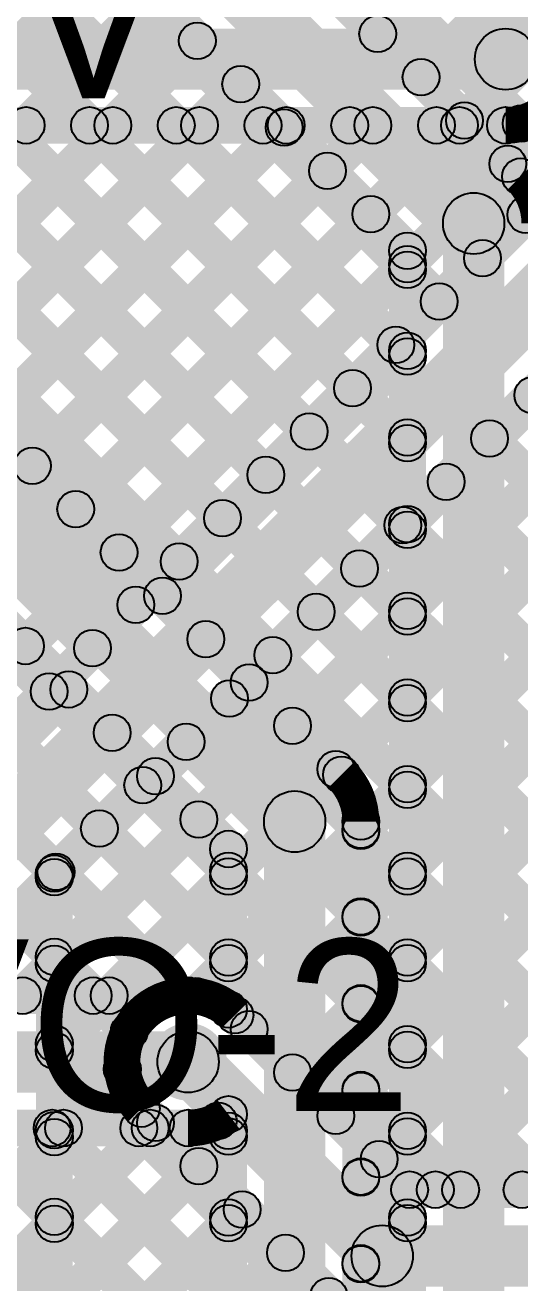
# Model space of a CAD drawing. Header units: millimetres. Extents: x 0 to 212, y 0 to 213.
# Drawn here: x 0.365 to 0.567, y 1.778 to 2.291 of the extents above; entities that cross this region are included whole.
import ezdxf

# ---------------------------------------------------------------- set-up
doc = ezdxf.new("R2010")
doc.units = ezdxf.units.MM
doc.header["$MEASUREMENT"] = 0
for name, color, linetype in [('BottomLayer', 5, 'Continuous'), ('BottomSolder', 6, 'Continuous'), ('TopLayer', 1, 'Continuous'), ('TopOverlay', 2, 'Continuous'), ('TopSolder', 216, 'Continuous'), ('ViaHoleLayer', 16, 'Continuous')]:
    doc.layers.add(name, color=color, linetype=linetype)

msp = doc.modelspace()

# ---------------------------------------------------------------- hatches: boundary and pattern name
at = {"layer": 'BottomLayer'}
for points in [[(0.56984, 2.26816), (0.55216, 2.28584), (0.62116, 2.35484), (0.63884, 2.33716)], [(0.04065, 1.70244), (0.03004, 1.71305), (0.6413, 2.3243), (0.65191, 2.3137)], [(0.33621, 1.96979), (0.3256, 1.9804), (0.6516, 2.3064), (0.66221, 2.29579)], [(0.3823, 1.93803), (0.3717, 1.94863), (0.72394, 2.30088), (0.73455, 2.29027)], [(-0.00533, 2.2645), (-0.00533, 2.2895), (0.561, 2.2895), (0.561, 2.2645)], [(0.35884, 1.94716), (0.34116, 1.96484), (0.66716, 2.29084), (0.68484, 2.27316)], [(0.3823, 1.90267), (0.3717, 1.91328), (0.74162, 2.2832), (0.75222, 2.27259)], [(0.3823, 1.93951), (0.3717, 1.95012), (0.68979, 2.26821), (0.7004, 2.2576)], [(0.3823, 1.86731), (0.3717, 1.87792), (0.7593, 2.26552), (0.7699, 2.25491)], [(0.04854, 2.2425), (0.04854, 2.2575), (0.561, 2.2575), (0.561, 2.2425)], [(0.04265, 1.91657), (0.03204, 1.92717), (0.36017, 2.2553), (0.37078, 2.2447)], [(0.05005, 1.78255), (0.03944, 1.79316), (0.50159, 2.2553), (0.5122, 2.2447)], [(0.05215, 1.74929), (0.04154, 1.7599), (0.53695, 2.2553), (0.54755, 2.2447)], [(0.05384, 1.8217), (0.04323, 1.8323), (0.46624, 2.2553), (0.47684, 2.2447)], [(0.05384, 1.85705), (0.04323, 1.86766), (0.43088, 2.2553), (0.44149, 2.2447)], [(0.05384, 1.89241), (0.04323, 1.90301), (0.39553, 2.2553), (0.40613, 2.2447)], [(0.13859, 2.2447), (0.1492, 2.2553), (0.38016, 2.02434), (0.36955, 2.01373)], [(0.17394, 2.2447), (0.18455, 2.2553), (0.39784, 2.04202), (0.38723, 2.03141)], [(0.2093, 2.2447), (0.21991, 2.2553), (0.41551, 2.0597), (0.40491, 2.04909)], [(0.24466, 2.2447), (0.25526, 2.2553), (0.43319, 2.07737), (0.42258, 2.06677)], [(0.28001, 2.2447), (0.29062, 2.2553), (0.45087, 2.09505), (0.44026, 2.08445)], [(0.28001, 2.2447), (0.29062, 2.2553), (0.45087, 2.09505), (0.44026, 2.08445)], [(0.31537, 2.2447), (0.32598, 2.2553), (0.46855, 2.11273), (0.45794, 2.10212)], [(0.35072, 2.2447), (0.36133, 2.2553), (0.48622, 2.13041), (0.47562, 2.1198)], [(0.38608, 2.2447), (0.39669, 2.2553), (0.5039, 2.14809), (0.4933, 2.13748)], [(0.42143, 2.2447), (0.43204, 2.2553), (0.52158, 2.16576), (0.51097, 2.15516)], [(0.45679, 2.2447), (0.4674, 2.2553), (0.53926, 2.18344), (0.52865, 2.17284)], [(0.49215, 2.2447), (0.50275, 2.2553), (0.55694, 2.20112), (0.54633, 2.19051)], [(0.5275, 2.2447), (0.53811, 2.2553), (0.57461, 2.2188), (0.56401, 2.20819)], [(0.56209, 2.24546), (0.57269, 2.25607), (0.59229, 2.23647), (0.58168, 2.22587)], [(0.43987, 1.88953), (0.42927, 1.90014), (0.77697, 2.24784), (0.78758, 2.23724)], [(0.46172, 1.87602), (0.45112, 1.88663), (0.79465, 2.23017), (0.80526, 2.21956)], [(0.4794, 1.85834), (0.46879, 1.86895), (0.81233, 2.21249), (0.82294, 2.20188)], [(0.49708, 1.84067), (0.48647, 1.85127), (0.83001, 2.19481), (0.84061, 2.1842)], [(0.51475, 1.82299), (0.50415, 1.8336), (0.84768, 2.17713), (0.85829, 2.16653)], [(0.53767, 1.81055), (0.52707, 1.82116), (0.86536, 2.15945), (0.87597, 2.14885)], [(0.57303, 1.81055), (0.56242, 1.82116), (0.88304, 2.14178), (0.89365, 2.13117)], [(0.54916, 2.11697), (0.55976, 2.12758), (0.86619, 1.82116), (0.85558, 1.81055)], [(0.53148, 2.0993), (0.54209, 2.1099), (0.83083, 1.82116), (0.82022, 1.81055)], [(0.5138, 2.08162), (0.52441, 2.09222), (0.79548, 1.82116), (0.78487, 1.81055)], [(0.49612, 2.06394), (0.50673, 2.07455), (0.76012, 1.82116), (0.74951, 1.81055)], [(0.47845, 2.04626), (0.48905, 2.05687), (0.72477, 1.82116), (0.71416, 1.81055)], [(0.47845, 2.04626), (0.48905, 2.05687), (0.72476, 1.82116), (0.71416, 1.81055)], [(0.46077, 2.02858), (0.47137, 2.03919), (0.68941, 1.82116), (0.6788, 1.81055)], [(0.44309, 2.01091), (0.4537, 2.02151), (0.65405, 1.82116), (0.64345, 1.81055)], [(0.42541, 1.99323), (0.43602, 2.00384), (0.6187, 1.82116), (0.60809, 1.81055)], [(0.40773, 1.97555), (0.41834, 1.98616), (0.58334, 1.82116), (0.57273, 1.81055)], [(0.39006, 1.95787), (0.40066, 1.96848), (0.54799, 1.82116), (0.53738, 1.81055)], [(0.37238, 1.9402), (0.38299, 1.9508), (0.43367, 1.90011), (0.42307, 1.88951)], [(0.3845, 0.956), (0.3695, 0.956), (0.3695, 1.94482), (0.3845, 1.94482)], [(0.3717, 1.90552), (0.3823, 1.91613), (0.41283, 1.8856), (0.40222, 1.875)], [(0.44535, 1.88179), (0.45596, 1.8924), (0.52719, 1.82116), (0.51659, 1.81055)], [(0.3717, 1.87017), (0.3823, 1.88077), (0.87795, 1.38513), (0.86734, 1.37452)], [(0.42272, 1.85916), (0.4404, 1.87684), (0.51954, 1.79769), (0.50187, 1.78002)], [(0.3823, 1.83196), (0.3717, 1.84257), (0.39943, 1.87029), (0.41003, 1.85969)], [(0.40717, 1.8436), (0.41777, 1.85421), (0.49692, 1.77507), (0.48631, 1.76446)], [(0.3823, 1.7966), (0.3717, 1.80721), (0.41293, 1.84845), (0.42354, 1.83784)], [(0.3717, 1.83481), (0.3823, 1.84542), (0.86027, 1.36745), (0.84966, 1.35685)], [(0.3823, 1.76125), (0.3717, 1.77186), (0.43061, 1.83077), (0.44122, 1.82016)], [(0.52189, 1.80835), (0.52189, 1.82335), (1.21338, 1.82335), (1.21338, 1.80835)], [(0.3823, 1.72589), (0.3717, 1.7365), (0.44829, 1.81309), (0.45889, 1.80248)], [(0.3717, 1.79946), (0.3823, 1.81006), (0.84259, 1.34978), (0.83199, 1.33917)], [(0.51071, 1.77635), (0.51071, 1.80135), (1.26, 1.80135), (1.26, 1.77635)], [(0.3823, 1.69054), (0.3717, 1.70114), (0.46596, 1.79541), (0.47657, 1.78481)]]:
    msp.add_hatch(color=5, dxfattribs=at).paths.add_polyline_path(points)
h = msp.add_hatch(color=5, dxfattribs=at)
edge = h.paths.add_edge_path()
edge.add_arc((0.561, 2.277), 0.0125, 0, 360)
h = msp.add_hatch(color=5, dxfattribs=at)
edge = h.paths.add_edge_path()
edge.add_arc((0.561, 2.277), 0.0125, 0, 360)
h = msp.add_hatch(color=5, dxfattribs=at)
edge = h.paths.add_edge_path()
edge.add_arc((0.36547, 2.25), 0.0075, 0, 360)
h = msp.add_hatch(color=5, dxfattribs=at)
edge = h.paths.add_edge_path()
edge.add_arc((0.39138, 2.25), 0.0075, 0, 360)
h = msp.add_hatch(color=5, dxfattribs=at)
edge = h.paths.add_edge_path()
edge.add_arc((0.40083, 2.25), 0.0075, 0, 360)
h = msp.add_hatch(color=5, dxfattribs=at)
edge = h.paths.add_edge_path()
edge.add_arc((0.42674, 2.25), 0.0075, 0, 360)
h = msp.add_hatch(color=5, dxfattribs=at)
edge = h.paths.add_edge_path()
edge.add_arc((0.43618, 2.25), 0.0075, 0, 360)
h = msp.add_hatch(color=5, dxfattribs=at)
edge = h.paths.add_edge_path()
edge.add_arc((0.46209, 2.25), 0.0075, 0, 360)
h = msp.add_hatch(color=5, dxfattribs=at)
edge = h.paths.add_edge_path()
edge.add_arc((0.47154, 2.25), 0.0075, 0, 360)
h = msp.add_hatch(color=5, dxfattribs=at)
edge = h.paths.add_edge_path()
edge.add_arc((0.49745, 2.25), 0.0075, 0, 360)
h = msp.add_hatch(color=5, dxfattribs=at)
edge = h.paths.add_edge_path()
edge.add_arc((0.50689, 2.25), 0.0075, 0, 360)
h = msp.add_hatch(color=5, dxfattribs=at)
edge = h.paths.add_edge_path()
edge.add_arc((0.5328, 2.25), 0.0075, 0, 360)
h = msp.add_hatch(color=5, dxfattribs=at)
edge = h.paths.add_edge_path()
edge.add_arc((0.54225, 2.25), 0.0075, 0, 360)
h = msp.add_hatch(color=5, dxfattribs=at)
edge = h.paths.add_edge_path()
edge.add_arc((0.561, 2.25), 0.0075, 0, 360)
h = msp.add_hatch(color=5, dxfattribs=at)
edge = h.paths.add_edge_path()
edge.add_arc((0.561, 2.25), 0.0075, 0, 360)
h = msp.add_hatch(color=5, dxfattribs=at)
edge = h.paths.add_edge_path()
edge.add_arc((0.561, 2.25), 0.0075, 0, 360)
h = msp.add_hatch(color=5, dxfattribs=at)
edge = h.paths.add_edge_path()
edge.add_arc((0.56739, 2.25077), 0.0075, 0, 360)
h = msp.add_hatch(color=5, dxfattribs=at)
edge = h.paths.add_edge_path()
edge.add_arc((0.56931, 2.21349), 0.0075, 0, 360)
h = msp.add_hatch(color=5, dxfattribs=at)
edge = h.paths.add_edge_path()
edge.add_arc((0.55163, 2.19582), 0.0075, 0, 360)
h = msp.add_hatch(color=5, dxfattribs=at)
edge = h.paths.add_edge_path()
edge.add_arc((0.53395, 2.17814), 0.0075, 0, 360)
h = msp.add_hatch(color=5, dxfattribs=at)
edge = h.paths.add_edge_path()
edge.add_arc((0.51628, 2.16046), 0.0075, 0, 360)
h = msp.add_hatch(color=5, dxfattribs=at)
edge = h.paths.add_edge_path()
edge.add_arc((0.4986, 2.14278), 0.0075, 0, 360)
h = msp.add_hatch(color=5, dxfattribs=at)
edge = h.paths.add_edge_path()
edge.add_arc((0.57214, 2.13995), 0.0075, 0, 360)
h = msp.add_hatch(color=5, dxfattribs=at)
edge = h.paths.add_edge_path()
edge.add_arc((0.48092, 2.12511), 0.0075, 0, 360)
h = msp.add_hatch(color=5, dxfattribs=at)
edge = h.paths.add_edge_path()
edge.add_arc((0.55446, 2.12228), 0.0075, 0, 360)
h = msp.add_hatch(color=5, dxfattribs=at)
edge = h.paths.add_edge_path()
edge.add_arc((0.46324, 2.10743), 0.0075, 0, 360)
h = msp.add_hatch(color=5, dxfattribs=at)
edge = h.paths.add_edge_path()
edge.add_arc((0.53678, 2.1046), 0.0075, 0, 360)
h = msp.add_hatch(color=5, dxfattribs=at)
edge = h.paths.add_edge_path()
edge.add_arc((0.44557, 2.08975), 0.0075, 0, 360)
h = msp.add_hatch(color=5, dxfattribs=at)
edge = h.paths.add_edge_path()
edge.add_arc((0.44556, 2.08975), 0.0075, 0, 360)
h = msp.add_hatch(color=5, dxfattribs=at)
edge = h.paths.add_edge_path()
edge.add_arc((0.51911, 2.08692), 0.0075, 0, 360)
h = msp.add_hatch(color=5, dxfattribs=at)
edge = h.paths.add_edge_path()
edge.add_arc((0.42789, 2.07207), 0.0075, 0, 360)
h = msp.add_hatch(color=5, dxfattribs=at)
edge = h.paths.add_edge_path()
edge.add_arc((0.50143, 2.06924), 0.0075, 0, 360)
h = msp.add_hatch(color=5, dxfattribs=at)
edge = h.paths.add_edge_path()
edge.add_arc((0.41021, 2.05439), 0.0075, 0, 360)
h = msp.add_hatch(color=5, dxfattribs=at)
edge = h.paths.add_edge_path()
edge.add_arc((0.48375, 2.05157), 0.0075, 0, 360)
h = msp.add_hatch(color=5, dxfattribs=at)
edge = h.paths.add_edge_path()
edge.add_arc((0.48375, 2.05157), 0.0075, 0, 360)
h = msp.add_hatch(color=5, dxfattribs=at)
edge = h.paths.add_edge_path()
edge.add_arc((0.39253, 2.03672), 0.0075, 0, 360)
h = msp.add_hatch(color=5, dxfattribs=at)
edge = h.paths.add_edge_path()
edge.add_arc((0.46607, 2.03389), 0.0075, 0, 360)
h = msp.add_hatch(color=5, dxfattribs=at)
edge = h.paths.add_edge_path()
edge.add_arc((0.37485, 2.01904), 0.0075, 0, 360)
h = msp.add_hatch(color=5, dxfattribs=at)
edge = h.paths.add_edge_path()
edge.add_arc((0.44839, 2.01621), 0.0075, 0, 360)
h = msp.add_hatch(color=5, dxfattribs=at)
edge = h.paths.add_edge_path()
edge.add_arc((0.43072, 1.99853), 0.0075, 0, 360)
h = msp.add_hatch(color=5, dxfattribs=at)
edge = h.paths.add_edge_path()
edge.add_arc((0.41304, 1.98085), 0.0075, 0, 360)
h = msp.add_hatch(color=5, dxfattribs=at)
edge = h.paths.add_edge_path()
edge.add_arc((0.39536, 1.96318), 0.0075, 0, 360)
h = msp.add_hatch(color=5, dxfattribs=at)
edge = h.paths.add_edge_path()
edge.add_arc((0.377, 1.94482), 0.0075, 0, 360)
h = msp.add_hatch(color=5, dxfattribs=at)
edge = h.paths.add_edge_path()
edge.add_arc((0.377, 1.94482), 0.0075, 0, 360)
h = msp.add_hatch(color=5, dxfattribs=at)
edge = h.paths.add_edge_path()
edge.add_arc((0.377, 1.94333), 0.0075, 0, 360)
h = msp.add_hatch(color=5, dxfattribs=at)
edge = h.paths.add_edge_path()
edge.add_arc((0.37768, 1.9455), 0.0075, 0, 360)
h = msp.add_hatch(color=5, dxfattribs=at)
edge = h.paths.add_edge_path()
edge.add_arc((0.377, 1.91083), 0.0075, 0, 360)
h = msp.add_hatch(color=5, dxfattribs=at)
edge = h.paths.add_edge_path()
edge.add_arc((0.377, 1.90797), 0.0075, 0, 360)
h = msp.add_hatch(color=5, dxfattribs=at)
edge = h.paths.add_edge_path()
edge.add_arc((0.42837, 1.89481), 0.0075, 0, 360)
h = msp.add_hatch(color=5, dxfattribs=at)
edge = h.paths.add_edge_path()
edge.add_arc((0.43457, 1.89483), 0.0075, 0, 360)
h = msp.add_hatch(color=5, dxfattribs=at)
edge = h.paths.add_edge_path()
edge.add_arc((0.45065, 1.88709), 0.0075, 0, 360)
h = msp.add_hatch(color=5, dxfattribs=at)
edge = h.paths.add_edge_path()
edge.add_arc((0.45065, 1.88709), 0.0075, 0, 360)
h = msp.add_hatch(color=5, dxfattribs=at)
edge = h.paths.add_edge_path()
edge.add_arc((0.45642, 1.88133), 0.0075, 0, 360)
h = msp.add_hatch(color=5, dxfattribs=at)
edge = h.paths.add_edge_path()
edge.add_arc((0.377, 1.87547), 0.0075, 0, 360)
h = msp.add_hatch(color=5, dxfattribs=at)
edge = h.paths.add_edge_path()
edge.add_arc((0.40753, 1.8803), 0.0075, 0, 360)
h = msp.add_hatch(color=5, dxfattribs=at)
edge = h.paths.add_edge_path()
edge.add_arc((0.377, 1.87262), 0.0075, 0, 360)
h = msp.add_hatch(color=5, dxfattribs=at)
edge = h.paths.add_edge_path()
edge.add_arc((0.43156, 1.868), 0.0125, 0, 360)
h = msp.add_hatch(color=5, dxfattribs=at)
edge = h.paths.add_edge_path()
edge.add_arc((0.43156, 1.868), 0.01181, 0, 360)
h = msp.add_hatch(color=5, dxfattribs=at)
edge = h.paths.add_edge_path()
edge.add_arc((0.40473, 1.86499), 0.0075, 0, 360)
h = msp.add_hatch(color=5, dxfattribs=at)
edge = h.paths.add_edge_path()
edge.add_arc((0.4741, 1.86365), 0.0075, 0, 360)
h = msp.add_hatch(color=5, dxfattribs=at)
edge = h.paths.add_edge_path()
edge.add_arc((0.41247, 1.84891), 0.0075, 0, 360)
h = msp.add_hatch(color=5, dxfattribs=at)
edge = h.paths.add_edge_path()
edge.add_arc((0.41247, 1.84891), 0.0075, 0, 360)
h = msp.add_hatch(color=5, dxfattribs=at)
edge = h.paths.add_edge_path()
edge.add_arc((0.49177, 1.84597), 0.0075, 0, 360)
h = msp.add_hatch(color=5, dxfattribs=at)
edge = h.paths.add_edge_path()
edge.add_arc((0.377, 1.84012), 0.0075, 0, 360)
h = msp.add_hatch(color=5, dxfattribs=at)
edge = h.paths.add_edge_path()
edge.add_arc((0.41823, 1.84314), 0.0075, 0, 360)
h = msp.add_hatch(color=5, dxfattribs=at)
edge = h.paths.add_edge_path()
edge.add_arc((0.377, 1.83726), 0.0075, 0, 360)
h = msp.add_hatch(color=5, dxfattribs=at)
edge = h.paths.add_edge_path()
edge.add_arc((0.43591, 1.82546), 0.0075, 0, 360)
h = msp.add_hatch(color=5, dxfattribs=at)
edge = h.paths.add_edge_path()
edge.add_arc((0.50945, 1.82829), 0.0075, 0, 360)
h = msp.add_hatch(color=5, dxfattribs=at)
edge = h.paths.add_edge_path()
edge.add_arc((0.52189, 1.81585), 0.0075, 0, 360)
h = msp.add_hatch(color=5, dxfattribs=at)
edge = h.paths.add_edge_path()
edge.add_arc((0.52189, 1.81585), 0.0075, 0, 360)
h = msp.add_hatch(color=5, dxfattribs=at)
edge = h.paths.add_edge_path()
edge.add_arc((0.53237, 1.81585), 0.0075, 0, 360)
h = msp.add_hatch(color=5, dxfattribs=at)
edge = h.paths.add_edge_path()
edge.add_arc((0.54268, 1.81585), 0.0075, 0, 360)
h = msp.add_hatch(color=5, dxfattribs=at)
edge = h.paths.add_edge_path()
edge.add_arc((0.56772, 1.81585), 0.0075, 0, 360)
h = msp.add_hatch(color=5, dxfattribs=at)
edge = h.paths.add_edge_path()
edge.add_arc((0.377, 1.80476), 0.0075, 0, 360)
h = msp.add_hatch(color=5, dxfattribs=at)
edge = h.paths.add_edge_path()
edge.add_arc((0.45359, 1.80779), 0.0075, 0, 360)
h = msp.add_hatch(color=5, dxfattribs=at)
edge = h.paths.add_edge_path()
edge.add_arc((0.377, 1.80191), 0.0075, 0, 360)
h = msp.add_hatch(color=5, dxfattribs=at)
edge = h.paths.add_edge_path()
edge.add_arc((0.51071, 1.78885), 0.0125, 0, 360)
h = msp.add_hatch(color=5, dxfattribs=at)
edge = h.paths.add_edge_path()
edge.add_arc((0.51071, 1.78885), 0.0125, 0, 360)
h = msp.add_hatch(color=5, dxfattribs=at)
edge = h.paths.add_edge_path()
edge.add_arc((0.47127, 1.79011), 0.0075, 0, 360)
h = msp.add_hatch(color=5, dxfattribs=at)
edge = h.paths.add_edge_path()
edge.add_arc((0.48895, 1.77243), 0.0075, 0, 360)
at = {"layer": 'BottomSolder'}
h = msp.add_hatch(color=6, dxfattribs=at)
edge = h.paths.add_edge_path()
edge.add_arc((0.43156, 1.868), 0.01581, 0, 360)
at = {"layer": 'TopLayer'}
for points in [[(-0.0193, 2.86221), (-0.0087, 2.87282), (1.22797, 1.63615), (1.21737, 1.62554)], [(-0.0193, 2.82686), (-0.0087, 2.83746), (1.21425, 1.61451), (1.20365, 1.6039)], [(0.51416, 2.28202), (0.50356, 2.29263), (0.89937, 2.68844), (0.90998, 2.67784)], [(0.18879, 2.59679), (0.1994, 2.6074), (0.5724, 2.2344), (0.56179, 2.22379)], [(0.16616, 2.57416), (0.18384, 2.59184), (0.55684, 2.21884), (0.53916, 2.20116)], [(0.5672, 2.22899), (0.55659, 2.23959), (0.91134, 2.59434), (0.92195, 2.58374)], [(0.04472, 2.5507), (0.05533, 2.5613), (0.5263, 2.09033), (0.5157, 2.07972)], [(0.08008, 2.5507), (0.09069, 2.5613), (0.5263, 2.12569), (0.5157, 2.11508)], [(0.11543, 2.5507), (0.12604, 2.5613), (0.5263, 2.16104), (0.5157, 2.15043)], [(0.15079, 2.5507), (0.1614, 2.5613), (0.5263, 2.1964), (0.5157, 2.18579)], [(0.15851, 2.5507), (0.16912, 2.5613), (0.5263, 2.20412), (0.5157, 2.19351)], [(0.04223, 2.51783), (0.05284, 2.52844), (0.5263, 2.05498), (0.5157, 2.04437)], [(0.04223, 2.48247), (0.05284, 2.49308), (0.5263, 2.01962), (0.5157, 2.00901)], [(0.04223, 2.48248), (0.05284, 2.49308), (0.5263, 2.01962), (0.5157, 2.00901)], [(0.04223, 2.44712), (0.05284, 2.45772), (0.5263, 1.98426), (0.5157, 1.97366)], [(0.53184, 2.26434), (0.52124, 2.27495), (0.5977, 2.35141), (0.6083, 2.3408)], [(0.28464, 2.19392), (0.27404, 2.20452), (0.39466, 2.32515), (0.40527, 2.31455)], [(0.54952, 2.24666), (0.53891, 2.25727), (0.61018, 2.32854), (0.62079, 2.31793)], [(0.30263, 2.17655), (0.29203, 2.18716), (0.41234, 2.30747), (0.42295, 2.29687)], [(0.32031, 2.15887), (0.3097, 2.16948), (0.43002, 2.2898), (0.44063, 2.27919)], [(0.33799, 2.1412), (0.32738, 2.1518), (0.4477, 2.27212), (0.4583, 2.26151)], [(0.35567, 2.12352), (0.34506, 2.13413), (0.46537, 2.25444), (0.47598, 2.24383)], [(0.37334, 2.10584), (0.36274, 2.11645), (0.48305, 2.23676), (0.49366, 2.22616)], [(0.39102, 2.08816), (0.38041, 2.09877), (0.50073, 2.21909), (0.51134, 2.20848)], [(0.5605, 1.578), (0.5355, 1.578), (0.5355, 2.21), (0.5605, 2.21)], [(0.27779, 2.19079), (0.2884, 2.2014), (0.4994, 1.9904), (0.48879, 1.97979)], [(0.4087, 2.07049), (0.39809, 2.08109), (0.5157, 2.1987), (0.5263, 2.18809)], [(0.5285, 1.578), (0.5135, 1.578), (0.5135, 2.19882), (0.5285, 2.19882)], [(0.25516, 2.16816), (0.27284, 2.18584), (0.48384, 1.97484), (0.46616, 1.95716)], [(0.42638, 2.05281), (0.41577, 2.06341), (0.5157, 2.16334), (0.5263, 2.15274)], [(0.13252, 2.1447), (0.14313, 2.1553), (0.39813, 1.9003), (0.38752, 1.8897)], [(0.16788, 2.1447), (0.17849, 2.1553), (0.43349, 1.9003), (0.42288, 1.8897)], [(0.20323, 2.1447), (0.21384, 2.1553), (0.4533, 1.91584), (0.4427, 1.90523)], [(0.23859, 2.1447), (0.2492, 2.1553), (0.4533, 1.9512), (0.4427, 1.94059)], [(0.24751, 2.1447), (0.25812, 2.1553), (0.4533, 1.96012), (0.4427, 1.94951)], [(0.44405, 2.03513), (0.43345, 2.04574), (0.5157, 2.12799), (0.5263, 2.11738)], [(0.46173, 2.01745), (0.45112, 2.02806), (0.5157, 2.09263), (0.5263, 2.08203)], [(0.47941, 1.99978), (0.4688, 2.01038), (0.5157, 2.05728), (0.5263, 2.04667)], [(0.22791, 1.8897), (0.2173, 1.9003), (0.35991, 2.04291), (0.37051, 2.0323)], [(0.26326, 1.8897), (0.25266, 1.9003), (0.37759, 2.02523), (0.38819, 2.01462)], [(0.49709, 1.9821), (0.48648, 1.9927), (0.5157, 2.02192), (0.5263, 2.01131)], [(0.29862, 1.8897), (0.28801, 1.9003), (0.39526, 2.00755), (0.40587, 1.99695)], [(0.33397, 1.8897), (0.32337, 1.9003), (0.41294, 1.98988), (0.42355, 1.97927)], [(0.5073, 1.95696), (0.4967, 1.96757), (0.5157, 1.98657), (0.5263, 1.97596)], [(0.36933, 1.8897), (0.35872, 1.9003), (0.43062, 1.9722), (0.44122, 1.96159)], [(0.4875, 0.61096), (0.4625, 0.61096), (0.4625, 1.966), (0.4875, 1.966)], [(0.5095, 0.61096), (0.4945, 0.61096), (0.4945, 1.966), (0.5095, 1.966)], [(0.4967, 1.9573), (0.5073, 1.96791), (0.5263, 1.94891), (0.5157, 1.9383)], [(0.4555, 1.88942), (0.4405, 1.88942), (0.4405, 1.95482), (0.4555, 1.95482)], [(0.5073, 1.9216), (0.4967, 1.93221), (0.5157, 1.95121), (0.5263, 1.9406)], [(0.40469, 1.8897), (0.39408, 1.9003), (0.4427, 1.94892), (0.4533, 1.93831)], [(0.4967, 1.92194), (0.5073, 1.93255), (0.5263, 1.91355), (0.5157, 1.90294)], [(0.43987, 1.88953), (0.42927, 1.90014), (0.4427, 1.91357), (0.4533, 1.90296)], [(0.5073, 1.88625), (0.4967, 1.89686), (0.5157, 1.91586), (0.5263, 1.90525)], [(0.04854, 1.8875), (0.04854, 1.9025), (0.43156, 1.9025), (0.43156, 1.8875)], [(0.4967, 1.88659), (0.5073, 1.8972), (0.5263, 1.8782), (0.5157, 1.86759)], [(-0.00533, 1.8555), (-0.00533, 1.8805), (0.43156, 1.8805), (0.43156, 1.8555)], [(0.5073, 1.85089), (0.4967, 1.8615), (0.5157, 1.8805), (0.5263, 1.86989)], [(0.4967, 1.85123), (0.5073, 1.86184), (0.5263, 1.84284), (0.5157, 1.83223)], [(0.04854, 1.8335), (0.04854, 1.8485), (0.43156, 1.8485), (0.43156, 1.8335)], [(0.43856, 1.83866), (0.44917, 1.84927), (0.4533, 1.84513), (0.4427, 1.83452)], [(-0.0087, 1.44096), (-0.0193, 1.45157), (0.37543, 1.8463), (0.38604, 1.8357)], [(-0.0087, 1.4056), (-0.0193, 1.41621), (0.41079, 1.8463), (0.4214, 1.8357)], [(-0.0087, 1.37025), (-0.0193, 1.38086), (0.4427, 1.84286), (0.4533, 1.83225)], [(0.3001, 1.8357), (0.31071, 1.8463), (0.4533, 1.70371), (0.4427, 1.6931)], [(0.33546, 1.8357), (0.34606, 1.8463), (0.4533, 1.73906), (0.4427, 1.72846)], [(0.37081, 1.8357), (0.38142, 1.8463), (0.4533, 1.77442), (0.4427, 1.76381)], [(0.40617, 1.8357), (0.41677, 1.8463), (0.4533, 1.80977), (0.4427, 1.79917)], [(0.4555, 0.61096), (0.4405, 0.61096), (0.4405, 1.84658), (0.4555, 1.84658)], [(0.5073, 1.81554), (0.4967, 1.82614), (0.5157, 1.84514), (0.5263, 1.83454)], [(0.4967, 1.81588), (0.5073, 1.82649), (0.5263, 1.80749), (0.5157, 1.79688)], [(-0.0087, 1.33489), (-0.0193, 1.3455), (0.4427, 1.8075), (0.4533, 1.79689)], [(0.5073, 1.78018), (0.4967, 1.79079), (0.5157, 1.80979), (0.5263, 1.79918)], [(0.4967, 1.78052), (0.5073, 1.79113), (0.5263, 1.77213), (0.5157, 1.76152)]]:
    msp.add_hatch(color=1, dxfattribs=at).paths.add_polyline_path(points)
h = msp.add_hatch(color=1, dxfattribs=at)
edge = h.paths.add_edge_path()
edge.add_arc((0.50886, 2.28732), 0.0075, 0, 360)
h = msp.add_hatch(color=1, dxfattribs=at)
edge = h.paths.add_edge_path()
edge.add_arc((0.43532, 2.28449), 0.0075, 0, 360)
h = msp.add_hatch(color=1, dxfattribs=at)
edge = h.paths.add_edge_path()
edge.add_arc((0.453, 2.26682), 0.0075, 0, 360)
h = msp.add_hatch(color=1, dxfattribs=at)
edge = h.paths.add_edge_path()
edge.add_arc((0.52654, 2.26964), 0.0075, 0, 360)
h = msp.add_hatch(color=1, dxfattribs=at)
edge = h.paths.add_edge_path()
edge.add_arc((0.54422, 2.25197), 0.0075, 0, 360)
h = msp.add_hatch(color=1, dxfattribs=at)
edge = h.paths.add_edge_path()
edge.add_arc((0.47068, 2.24914), 0.0075, 0, 360)
h = msp.add_hatch(color=1, dxfattribs=at)
edge = h.paths.add_edge_path()
edge.add_arc((0.48836, 2.23146), 0.0075, 0, 360)
h = msp.add_hatch(color=1, dxfattribs=at)
edge = h.paths.add_edge_path()
edge.add_arc((0.56189, 2.23429), 0.0075, 0, 360)
h = msp.add_hatch(color=1, dxfattribs=at)
edge = h.paths.add_edge_path()
edge.add_arc((0.56709, 2.22909), 0.0075, 0, 360)
h = msp.add_hatch(color=1, dxfattribs=at)
edge = h.paths.add_edge_path()
edge.add_arc((0.56709, 2.22909), 0.0075, 0, 360)
h = msp.add_hatch(color=1, dxfattribs=at)
edge = h.paths.add_edge_path()
edge.add_arc((0.56709, 2.22909), 0.0075, 0, 360)
h = msp.add_hatch(color=1, dxfattribs=at)
edge = h.paths.add_edge_path()
edge.add_arc((0.548, 2.21), 0.0125, 0, 360)
h = msp.add_hatch(color=1, dxfattribs=at)
edge = h.paths.add_edge_path()
edge.add_arc((0.548, 2.21), 0.0125, 0, 360)
h = msp.add_hatch(color=1, dxfattribs=at)
edge = h.paths.add_edge_path()
edge.add_arc((0.50603, 2.21378), 0.0075, 0, 360)
h = msp.add_hatch(color=1, dxfattribs=at)
edge = h.paths.add_edge_path()
edge.add_arc((0.521, 2.19882), 0.0075, 0, 360)
h = msp.add_hatch(color=1, dxfattribs=at)
edge = h.paths.add_edge_path()
edge.add_arc((0.521, 2.19882), 0.0075, 0, 360)
h = msp.add_hatch(color=1, dxfattribs=at)
edge = h.paths.add_edge_path()
edge.add_arc((0.521, 2.19339), 0.0075, 0, 360)
h = msp.add_hatch(color=1, dxfattribs=at)
edge = h.paths.add_edge_path()
edge.add_arc((0.521, 2.19109), 0.0075, 0, 360)
h = msp.add_hatch(color=1, dxfattribs=at)
edge = h.paths.add_edge_path()
edge.add_arc((0.521, 2.15804), 0.0075, 0, 360)
h = msp.add_hatch(color=1, dxfattribs=at)
edge = h.paths.add_edge_path()
edge.add_arc((0.521, 2.15574), 0.0075, 0, 360)
h = msp.add_hatch(color=1, dxfattribs=at)
edge = h.paths.add_edge_path()
edge.add_arc((0.521, 2.12268), 0.0075, 0, 360)
h = msp.add_hatch(color=1, dxfattribs=at)
edge = h.paths.add_edge_path()
edge.add_arc((0.521, 2.12038), 0.0075, 0, 360)
h = msp.add_hatch(color=1, dxfattribs=at)
edge = h.paths.add_edge_path()
edge.add_arc((0.36804, 2.11114), 0.0075, 0, 360)
h = msp.add_hatch(color=1, dxfattribs=at)
edge = h.paths.add_edge_path()
edge.add_arc((0.38572, 2.09347), 0.0075, 0, 360)
h = msp.add_hatch(color=1, dxfattribs=at)
edge = h.paths.add_edge_path()
edge.add_arc((0.521, 2.08733), 0.0075, 0, 360)
h = msp.add_hatch(color=1, dxfattribs=at)
edge = h.paths.add_edge_path()
edge.add_arc((0.521, 2.08503), 0.0075, 0, 360)
h = msp.add_hatch(color=1, dxfattribs=at)
edge = h.paths.add_edge_path()
edge.add_arc((0.40339, 2.07579), 0.0075, 0, 360)
h = msp.add_hatch(color=1, dxfattribs=at)
edge = h.paths.add_edge_path()
edge.add_arc((0.42107, 2.05811), 0.0075, 0, 360)
h = msp.add_hatch(color=1, dxfattribs=at)
edge = h.paths.add_edge_path()
edge.add_arc((0.521, 2.05197), 0.0075, 0, 360)
h = msp.add_hatch(color=1, dxfattribs=at)
edge = h.paths.add_edge_path()
edge.add_arc((0.521, 2.04967), 0.0075, 0, 360)
h = msp.add_hatch(color=1, dxfattribs=at)
edge = h.paths.add_edge_path()
edge.add_arc((0.43875, 2.04043), 0.0075, 0, 360)
h = msp.add_hatch(color=1, dxfattribs=at)
edge = h.paths.add_edge_path()
edge.add_arc((0.36521, 2.03761), 0.0075, 0, 360)
h = msp.add_hatch(color=1, dxfattribs=at)
edge = h.paths.add_edge_path()
edge.add_arc((0.38289, 2.01993), 0.0075, 0, 360)
h = msp.add_hatch(color=1, dxfattribs=at)
edge = h.paths.add_edge_path()
edge.add_arc((0.45643, 2.02276), 0.0075, 0, 360)
h = msp.add_hatch(color=1, dxfattribs=at)
edge = h.paths.add_edge_path()
edge.add_arc((0.521, 2.01662), 0.0075, 0, 360)
h = msp.add_hatch(color=1, dxfattribs=at)
edge = h.paths.add_edge_path()
edge.add_arc((0.521, 2.01431), 0.0075, 0, 360)
h = msp.add_hatch(color=1, dxfattribs=at)
edge = h.paths.add_edge_path()
edge.add_arc((0.521, 2.01432), 0.0075, 0, 360)
h = msp.add_hatch(color=1, dxfattribs=at)
edge = h.paths.add_edge_path()
edge.add_arc((0.47411, 2.00508), 0.0075, 0, 360)
h = msp.add_hatch(color=1, dxfattribs=at)
edge = h.paths.add_edge_path()
edge.add_arc((0.40057, 2.00225), 0.0075, 0, 360)
h = msp.add_hatch(color=1, dxfattribs=at)
edge = h.paths.add_edge_path()
edge.add_arc((0.41824, 1.98457), 0.0075, 0, 360)
h = msp.add_hatch(color=1, dxfattribs=at)
edge = h.paths.add_edge_path()
edge.add_arc((0.49178, 1.9874), 0.0075, 0, 360)
h = msp.add_hatch(color=1, dxfattribs=at)
edge = h.paths.add_edge_path()
edge.add_arc((0.49409, 1.98509), 0.0075, 0, 360)
h = msp.add_hatch(color=1, dxfattribs=at)
edge = h.paths.add_edge_path()
edge.add_arc((0.49409, 1.98509), 0.0075, 0, 360)
h = msp.add_hatch(color=1, dxfattribs=at)
edge = h.paths.add_edge_path()
edge.add_arc((0.49409, 1.98509), 0.0075, 0, 360)
h = msp.add_hatch(color=1, dxfattribs=at)
edge = h.paths.add_edge_path()
edge.add_arc((0.521, 1.98126), 0.0075, 0, 360)
h = msp.add_hatch(color=1, dxfattribs=at)
edge = h.paths.add_edge_path()
edge.add_arc((0.521, 1.97896), 0.0075, 0, 360)
h = msp.add_hatch(color=1, dxfattribs=at)
edge = h.paths.add_edge_path()
edge.add_arc((0.475, 1.966), 0.0125, 0, 360)
h = msp.add_hatch(color=1, dxfattribs=at)
edge = h.paths.add_edge_path()
edge.add_arc((0.475, 1.966), 0.0125, 0, 360)
h = msp.add_hatch(color=1, dxfattribs=at)
edge = h.paths.add_edge_path()
edge.add_arc((0.43592, 1.96689), 0.0075, 0, 360)
h = msp.add_hatch(color=1, dxfattribs=at)
edge = h.paths.add_edge_path()
edge.add_arc((0.502, 1.966), 0.0075, 0, 360)
h = msp.add_hatch(color=1, dxfattribs=at)
edge = h.paths.add_edge_path()
edge.add_arc((0.502, 1.966), 0.0075, 0, 360)
h = msp.add_hatch(color=1, dxfattribs=at)
edge = h.paths.add_edge_path()
edge.add_arc((0.502, 1.966), 0.0075, 0, 360)
h = msp.add_hatch(color=1, dxfattribs=at)
edge = h.paths.add_edge_path()
edge.add_arc((0.502, 1.9626), 0.0075, 0, 360)
h = msp.add_hatch(color=1, dxfattribs=at)
edge = h.paths.add_edge_path()
edge.add_arc((0.502, 1.96226), 0.0075, 0, 360)
h = msp.add_hatch(color=1, dxfattribs=at)
edge = h.paths.add_edge_path()
edge.add_arc((0.448, 1.95482), 0.0075, 0, 360)
h = msp.add_hatch(color=1, dxfattribs=at)
edge = h.paths.add_edge_path()
edge.add_arc((0.448, 1.95482), 0.0075, 0, 360)
h = msp.add_hatch(color=1, dxfattribs=at)
edge = h.paths.add_edge_path()
edge.add_arc((0.448, 1.94589), 0.0075, 0, 360)
h = msp.add_hatch(color=1, dxfattribs=at)
edge = h.paths.add_edge_path()
edge.add_arc((0.448, 1.94362), 0.0075, 0, 360)
h = msp.add_hatch(color=1, dxfattribs=at)
edge = h.paths.add_edge_path()
edge.add_arc((0.521, 1.94591), 0.0075, 0, 360)
h = msp.add_hatch(color=1, dxfattribs=at)
edge = h.paths.add_edge_path()
edge.add_arc((0.521, 1.9436), 0.0075, 0, 360)
h = msp.add_hatch(color=1, dxfattribs=at)
edge = h.paths.add_edge_path()
edge.add_arc((0.502, 1.92725), 0.0075, 0, 360)
h = msp.add_hatch(color=1, dxfattribs=at)
edge = h.paths.add_edge_path()
edge.add_arc((0.502, 1.92691), 0.0075, 0, 360)
h = msp.add_hatch(color=1, dxfattribs=at)
edge = h.paths.add_edge_path()
edge.add_arc((0.448, 1.91054), 0.0075, 0, 360)
h = msp.add_hatch(color=1, dxfattribs=at)
edge = h.paths.add_edge_path()
edge.add_arc((0.448, 1.90826), 0.0075, 0, 360)
h = msp.add_hatch(color=1, dxfattribs=at)
edge = h.paths.add_edge_path()
edge.add_arc((0.521, 1.91055), 0.0075, 0, 360)
h = msp.add_hatch(color=1, dxfattribs=at)
edge = h.paths.add_edge_path()
edge.add_arc((0.521, 1.90825), 0.0075, 0, 360)
h = msp.add_hatch(color=1, dxfattribs=at)
edge = h.paths.add_edge_path()
edge.add_arc((0.36403, 1.895), 0.0075, 0, 360)
h = msp.add_hatch(color=1, dxfattribs=at)
edge = h.paths.add_edge_path()
edge.add_arc((0.39283, 1.895), 0.0075, 0, 360)
h = msp.add_hatch(color=1, dxfattribs=at)
edge = h.paths.add_edge_path()
edge.add_arc((0.39938, 1.895), 0.0075, 0, 360)
h = msp.add_hatch(color=1, dxfattribs=at)
edge = h.paths.add_edge_path()
edge.add_arc((0.42818, 1.895), 0.0075, 0, 360)
h = msp.add_hatch(color=1, dxfattribs=at)
edge = h.paths.add_edge_path()
edge.add_arc((0.43156, 1.895), 0.0075, 0, 360)
h = msp.add_hatch(color=1, dxfattribs=at)
edge = h.paths.add_edge_path()
edge.add_arc((0.43156, 1.895), 0.0075, 0, 360)
h = msp.add_hatch(color=1, dxfattribs=at)
edge = h.paths.add_edge_path()
edge.add_arc((0.43457, 1.89483), 0.0075, 0, 360)
h = msp.add_hatch(color=1, dxfattribs=at)
edge = h.paths.add_edge_path()
edge.add_arc((0.502, 1.89189), 0.0075, 0, 360)
h = msp.add_hatch(color=1, dxfattribs=at)
edge = h.paths.add_edge_path()
edge.add_arc((0.502, 1.89155), 0.0075, 0, 360)
h = msp.add_hatch(color=1, dxfattribs=at)
edge = h.paths.add_edge_path()
edge.add_arc((0.448, 1.88942), 0.0075, 0, 360)
h = msp.add_hatch(color=1, dxfattribs=at)
edge = h.paths.add_edge_path()
edge.add_arc((0.448, 1.88942), 0.0075, 0, 360)
h = msp.add_hatch(color=1, dxfattribs=at)
edge = h.paths.add_edge_path()
edge.add_arc((0.43156, 1.868), 0.0125, 0, 360)
h = msp.add_hatch(color=1, dxfattribs=at)
edge = h.paths.add_edge_path()
edge.add_arc((0.43156, 1.868), 0.01181, 0, 360)
h = msp.add_hatch(color=1, dxfattribs=at)
edge = h.paths.add_edge_path()
edge.add_arc((0.521, 1.8752), 0.0075, 0, 360)
h = msp.add_hatch(color=1, dxfattribs=at)
edge = h.paths.add_edge_path()
edge.add_arc((0.521, 1.87289), 0.0075, 0, 360)
h = msp.add_hatch(color=1, dxfattribs=at)
edge = h.paths.add_edge_path()
edge.add_arc((0.502, 1.85654), 0.0075, 0, 360)
h = msp.add_hatch(color=1, dxfattribs=at)
edge = h.paths.add_edge_path()
edge.add_arc((0.502, 1.8562), 0.0075, 0, 360)
h = msp.add_hatch(color=1, dxfattribs=at)
edge = h.paths.add_edge_path()
edge.add_arc((0.448, 1.84658), 0.0075, 0, 360)
h = msp.add_hatch(color=1, dxfattribs=at)
edge = h.paths.add_edge_path()
edge.add_arc((0.448, 1.84658), 0.0075, 0, 360)
h = msp.add_hatch(color=1, dxfattribs=at)
edge = h.paths.add_edge_path()
edge.add_arc((0.37612, 1.841), 0.0075, 0, 360)
h = msp.add_hatch(color=1, dxfattribs=at)
edge = h.paths.add_edge_path()
edge.add_arc((0.38074, 1.841), 0.0075, 0, 360)
h = msp.add_hatch(color=1, dxfattribs=at)
edge = h.paths.add_edge_path()
edge.add_arc((0.41147, 1.841), 0.0075, 0, 360)
h = msp.add_hatch(color=1, dxfattribs=at)
edge = h.paths.add_edge_path()
edge.add_arc((0.41609, 1.841), 0.0075, 0, 360)
h = msp.add_hatch(color=1, dxfattribs=at)
edge = h.paths.add_edge_path()
edge.add_arc((0.43156, 1.841), 0.0075, 0, 360)
h = msp.add_hatch(color=1, dxfattribs=at)
edge = h.paths.add_edge_path()
edge.add_arc((0.43156, 1.841), 0.0075, 0, 360)
h = msp.add_hatch(color=1, dxfattribs=at)
edge = h.paths.add_edge_path()
edge.add_arc((0.44386, 1.84396), 0.0075, 0, 360)
h = msp.add_hatch(color=1, dxfattribs=at)
edge = h.paths.add_edge_path()
edge.add_arc((0.448, 1.83983), 0.0075, 0, 360)
h = msp.add_hatch(color=1, dxfattribs=at)
edge = h.paths.add_edge_path()
edge.add_arc((0.521, 1.83984), 0.0075, 0, 360)
h = msp.add_hatch(color=1, dxfattribs=at)
edge = h.paths.add_edge_path()
edge.add_arc((0.448, 1.83755), 0.0075, 0, 360)
h = msp.add_hatch(color=1, dxfattribs=at)
edge = h.paths.add_edge_path()
edge.add_arc((0.521, 1.83754), 0.0075, 0, 360)
h = msp.add_hatch(color=1, dxfattribs=at)
edge = h.paths.add_edge_path()
edge.add_arc((0.502, 1.82118), 0.0075, 0, 360)
h = msp.add_hatch(color=1, dxfattribs=at)
edge = h.paths.add_edge_path()
edge.add_arc((0.502, 1.82084), 0.0075, 0, 360)
h = msp.add_hatch(color=1, dxfattribs=at)
edge = h.paths.add_edge_path()
edge.add_arc((0.448, 1.80447), 0.0075, 0, 360)
h = msp.add_hatch(color=1, dxfattribs=at)
edge = h.paths.add_edge_path()
edge.add_arc((0.521, 1.80449), 0.0075, 0, 360)
h = msp.add_hatch(color=1, dxfattribs=at)
edge = h.paths.add_edge_path()
edge.add_arc((0.448, 1.8022), 0.0075, 0, 360)
h = msp.add_hatch(color=1, dxfattribs=at)
edge = h.paths.add_edge_path()
edge.add_arc((0.521, 1.80218), 0.0075, 0, 360)
h = msp.add_hatch(color=1, dxfattribs=at)
edge = h.paths.add_edge_path()
edge.add_arc((0.502, 1.78583), 0.0075, 0, 360)
h = msp.add_hatch(color=1, dxfattribs=at)
edge = h.paths.add_edge_path()
edge.add_arc((0.502, 1.78549), 0.0075, 0, 360)
at = {"layer": 'TopSolder'}
h = msp.add_hatch(color=216, dxfattribs=at)
edge = h.paths.add_edge_path()
edge.add_arc((0.43156, 1.868), 0.01581, 0, 360)
at = {"layer": 'ViaHoleLayer'}
h = msp.add_hatch(color=16, dxfattribs=at)
edge = h.paths.add_edge_path()
edge.add_arc((0.43156, 1.868), 0.00591, 0, 360)

# ---------------------------------------------------------------- linework, layer by layer
at = {"layer": 'BottomLayer', "const_width": 0.015}
for points in [[(0.58009, 2.25791, -0.198912), (0.561, 2.25)], [(0.58009, 2.25791, -0.198912), (0.561, 2.25)], [(0.41247, 1.84891, -1), (0.45065, 1.88709)]]:
    msp.add_lwpolyline(points, format="xyb", dxfattribs=at)
at = {"layer": 'BottomLayer'}
for centre, radius in [((0.561, 2.277), 0.0125), ((0.561, 2.277), 0.0125), ((0.36547, 2.25), 0.0075), ((0.39138, 2.25), 0.0075), ((0.40083, 2.25), 0.0075), ((0.42674, 2.25), 0.0075), ((0.43618, 2.25), 0.0075), ((0.46209, 2.25), 0.0075), ((0.47154, 2.25), 0.0075), ((0.49745, 2.25), 0.0075), ((0.50689, 2.25), 0.0075), ((0.5328, 2.25), 0.0075), ((0.54225, 2.25), 0.0075), ((0.561, 2.25), 0.0075), ((0.561, 2.25), 0.0075), ((0.561, 2.25), 0.0075), ((0.56739, 2.25077), 0.0075), ((0.56931, 2.21349), 0.0075), ((0.55163, 2.19582), 0.0075), ((0.53395, 2.17814), 0.0075), ((0.51628, 2.16046), 0.0075), ((0.4986, 2.14278), 0.0075), ((0.57214, 2.13995), 0.0075), ((0.48092, 2.12511), 0.0075), ((0.55446, 2.12228), 0.0075), ((0.46324, 2.10743), 0.0075), ((0.53678, 2.1046), 0.0075), ((0.44556, 2.08975), 0.0075), ((0.44557, 2.08975), 0.0075), ((0.51911, 2.08692), 0.0075), ((0.42789, 2.07207), 0.0075), ((0.50143, 2.06924), 0.0075), ((0.41021, 2.05439), 0.0075), ((0.48375, 2.05157), 0.0075), ((0.48375, 2.05157), 0.0075), ((0.39253, 2.03672), 0.0075), ((0.46607, 2.03389), 0.0075), ((0.37485, 2.01904), 0.0075), ((0.44839, 2.01621), 0.0075), ((0.43072, 1.99853), 0.0075), ((0.41304, 1.98085), 0.0075), ((0.39536, 1.96318), 0.0075), ((0.377, 1.94482), 0.0075), ((0.377, 1.94482), 0.0075), ((0.377, 1.94333), 0.0075), ((0.37768, 1.9455), 0.0075), ((0.377, 1.91083), 0.0075), ((0.377, 1.90797), 0.0075), ((0.42837, 1.89481), 0.0075), ((0.43457, 1.89483), 0.0075), ((0.45065, 1.88709), 0.0075), ((0.45065, 1.88709), 0.0075), ((0.45642, 1.88133), 0.0075), ((0.377, 1.87547), 0.0075), ((0.40753, 1.8803), 0.0075), ((0.377, 1.87262), 0.0075), ((0.43156, 1.868), 0.0125), ((0.40473, 1.86499), 0.0075), ((0.4741, 1.86365), 0.0075), ((0.41247, 1.84891), 0.0075), ((0.41247, 1.84891), 0.0075), ((0.49177, 1.84597), 0.0075), ((0.377, 1.84012), 0.0075), ((0.41823, 1.84314), 0.0075), ((0.377, 1.83726), 0.0075), ((0.43591, 1.82546), 0.0075), ((0.50945, 1.82829), 0.0075), ((0.52189, 1.81585), 0.0075), ((0.52189, 1.81585), 0.0075), ((0.53237, 1.81585), 0.0075), ((0.54268, 1.81585), 0.0075), ((0.56772, 1.81585), 0.0075), ((0.377, 1.80476), 0.0075), ((0.45359, 1.80779), 0.0075), ((0.377, 1.80191), 0.0075), ((0.51071, 1.78885), 0.0125), ((0.51071, 1.78885), 0.0125), ((0.47127, 1.79011), 0.0075), ((0.48895, 1.77243), 0.0075)]:
    msp.add_circle(centre, radius, dxfattribs=at)
at = {"layer": 'TopLayer', "const_width": 0.015}
for points in [[(0.56709, 2.22909, -0.198912), (0.575, 2.21)], [(0.56709, 2.22909, -0.198912), (0.575, 2.21)], [(0.49409, 1.98509, -0.198912), (0.502, 1.966)], [(0.49409, 1.98509, -0.198912), (0.502, 1.966)], [(0.43156, 1.895, -0.165132), (0.448, 1.88942)], [(0.448, 1.84658, -0.165132), (0.43156, 1.841)]]:
    msp.add_lwpolyline(points, format="xyb", dxfattribs=at)
at = {"layer": 'TopLayer'}
for centre, radius in [((0.50886, 2.28732), 0.0075), ((0.43532, 2.28449), 0.0075), ((0.453, 2.26682), 0.0075), ((0.52654, 2.26964), 0.0075), ((0.54422, 2.25197), 0.0075), ((0.47068, 2.24914), 0.0075), ((0.48836, 2.23146), 0.0075), ((0.56189, 2.23429), 0.0075), ((0.56709, 2.22909), 0.0075), ((0.56709, 2.22909), 0.0075), ((0.56709, 2.22909), 0.0075), ((0.548, 2.21), 0.0125), ((0.548, 2.21), 0.0125), ((0.50603, 2.21378), 0.0075), ((0.521, 2.19882), 0.0075), ((0.521, 2.19882), 0.0075), ((0.521, 2.19339), 0.0075), ((0.521, 2.19109), 0.0075), ((0.521, 2.15804), 0.0075), ((0.521, 2.15574), 0.0075), ((0.521, 2.12268), 0.0075), ((0.521, 2.12038), 0.0075), ((0.36804, 2.11114), 0.0075), ((0.38572, 2.09347), 0.0075), ((0.521, 2.08733), 0.0075), ((0.521, 2.08503), 0.0075), ((0.40339, 2.07579), 0.0075), ((0.42107, 2.05811), 0.0075), ((0.521, 2.05197), 0.0075), ((0.521, 2.04967), 0.0075), ((0.43875, 2.04043), 0.0075), ((0.36521, 2.03761), 0.0075), ((0.38289, 2.01993), 0.0075), ((0.45643, 2.02276), 0.0075), ((0.521, 2.01662), 0.0075), ((0.521, 2.01432), 0.0075), ((0.521, 2.01431), 0.0075), ((0.47411, 2.00508), 0.0075), ((0.40057, 2.00225), 0.0075), ((0.41824, 1.98457), 0.0075), ((0.49178, 1.9874), 0.0075), ((0.49409, 1.98509), 0.0075), ((0.49409, 1.98509), 0.0075), ((0.49409, 1.98509), 0.0075), ((0.521, 1.98126), 0.0075), ((0.521, 1.97896), 0.0075), ((0.475, 1.966), 0.0125), ((0.475, 1.966), 0.0125), ((0.43592, 1.96689), 0.0075), ((0.502, 1.966), 0.0075), ((0.502, 1.966), 0.0075), ((0.502, 1.966), 0.0075), ((0.502, 1.9626), 0.0075), ((0.502, 1.96226), 0.0075), ((0.448, 1.95482), 0.0075), ((0.448, 1.95482), 0.0075), ((0.448, 1.94589), 0.0075), ((0.448, 1.94362), 0.0075), ((0.521, 1.94591), 0.0075), ((0.521, 1.9436), 0.0075), ((0.502, 1.92725), 0.0075), ((0.502, 1.92691), 0.0075), ((0.448, 1.91054), 0.0075), ((0.448, 1.90826), 0.0075), ((0.521, 1.91055), 0.0075), ((0.521, 1.90825), 0.0075), ((0.36403, 1.895), 0.0075), ((0.39283, 1.895), 0.0075), ((0.39938, 1.895), 0.0075), ((0.42818, 1.895), 0.0075), ((0.43156, 1.895), 0.0075), ((0.43156, 1.895), 0.0075), ((0.43457, 1.89483), 0.0075), ((0.502, 1.89189), 0.0075), ((0.502, 1.89155), 0.0075), ((0.448, 1.88942), 0.0075), ((0.448, 1.88942), 0.0075), ((0.43156, 1.868), 0.0125), ((0.521, 1.8752), 0.0075), ((0.521, 1.87289), 0.0075), ((0.502, 1.85654), 0.0075), ((0.502, 1.8562), 0.0075), ((0.448, 1.84658), 0.0075), ((0.448, 1.84658), 0.0075), ((0.37612, 1.841), 0.0075), ((0.38074, 1.841), 0.0075), ((0.41147, 1.841), 0.0075), ((0.41609, 1.841), 0.0075), ((0.43156, 1.841), 0.0075), ((0.43156, 1.841), 0.0075), ((0.44386, 1.84396), 0.0075), ((0.448, 1.83983), 0.0075), ((0.521, 1.83984), 0.0075), ((0.448, 1.83755), 0.0075), ((0.521, 1.83754), 0.0075), ((0.502, 1.82118), 0.0075), ((0.502, 1.82084), 0.0075), ((0.448, 1.80447), 0.0075), ((0.521, 1.80449), 0.0075), ((0.448, 1.8022), 0.0075), ((0.521, 1.80218), 0.0075), ((0.502, 1.78583), 0.0075), ((0.502, 1.78549), 0.0075)]:
    msp.add_circle(centre, radius, dxfattribs=at)

# ---------------------------------------------------------------- texts
at = {"layer": 'TopOverlay'}
for s, p in [('VCC_5V', (0.06, 2.261)), ('#SERVO-2', (0.06, 1.848))]:
    msp.add_text(s, height=0.07, rotation=360, dxfattribs=at).set_placement(p)

doc.saveas('drawing.dxf')
